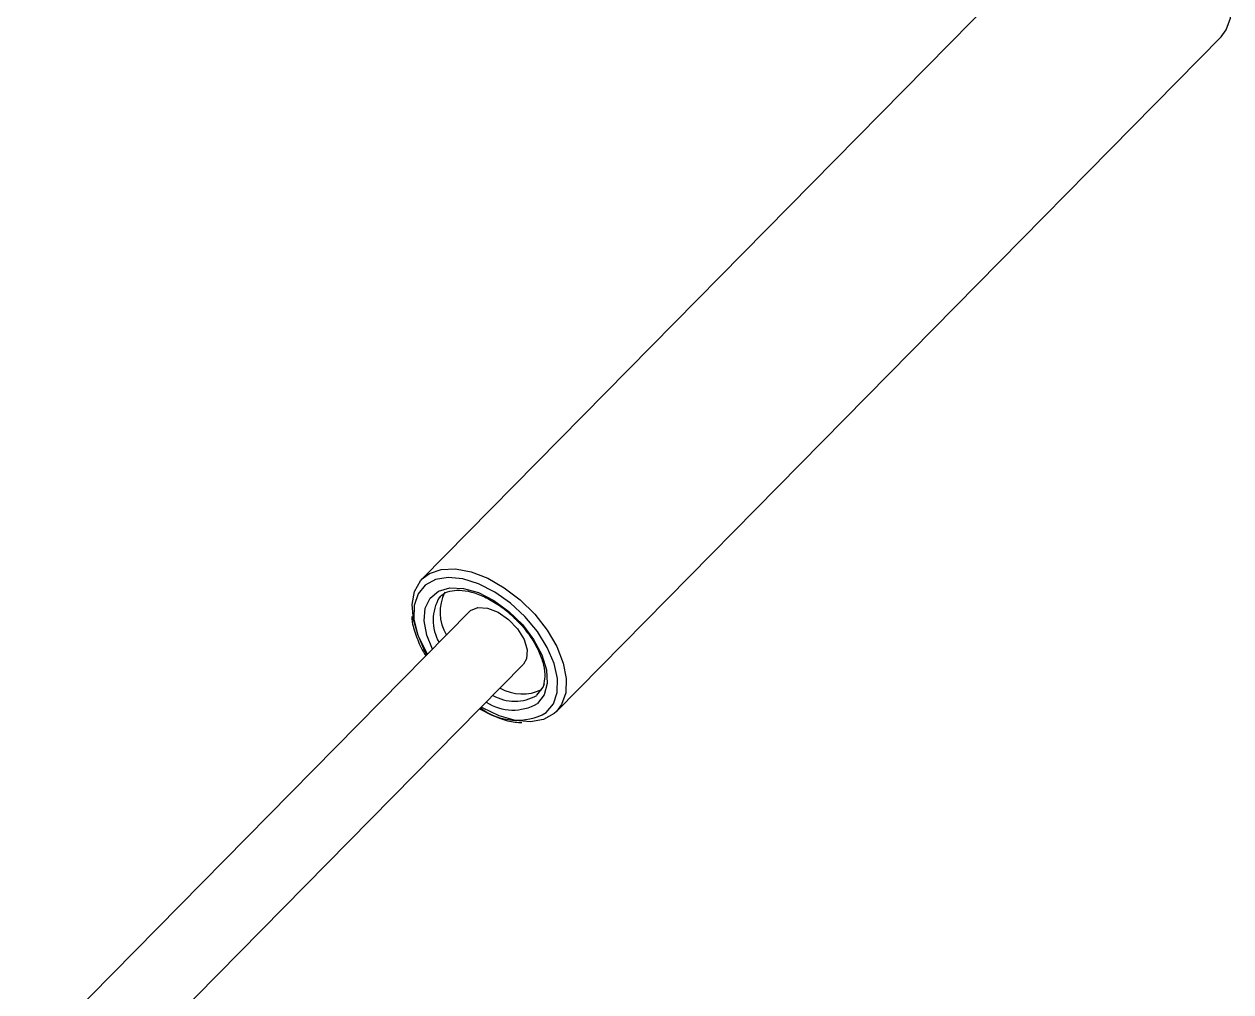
# Model space of a CAD drawing. Header units: millimetres. Extents: x 15 to 1184, y 5 to 836.
# Drawn here: x 166.83 to 186.02, y 684.93 to 700.32 of the extents above; entities that cross this region are included whole.
import ezdxf

# ---------------------------------------------------------------- set-up
doc = ezdxf.new("R2010")
doc.units = ezdxf.units.MM

msp = doc.modelspace()

# ---------------------------------------------------------------- linework, layer by layer
at = {"color": 7, "linetype": 'Continuous', "lineweight": 25}
for p, q in [((183.729, 702.227), (173.158, 691.499)), ((175.295, 689.393), (185.866, 700.122)), ((173.443, 691.218), (173.433, 691.207)), ((173.914, 690.984), (166.828, 683.792)), ((167.683, 682.949), (174.769, 690.142)), ((174.073, 689.435), (174.254, 689.34)), ((174.254, 689.34), (174.283, 689.328)), ((175.295, 689.393), (175.258, 689.359))]:
    msp.add_line(p, q, dxfattribs=at)
at = {"color": 7, "linetype": 'Continuous', "lineweight": 25, "flags": 128}
for points in [[(185.866, 700.122), (185.947, 700.231), (186.013, 700.419), (186.021, 700.642), (185.973, 700.89), (185.869, 701.152), (185.716, 701.414), (185.519, 701.665), (185.289, 701.894), (185.035, 702.088), (184.771, 702.24), (184.508, 702.343), (184.258, 702.39), (184.033, 702.381), (183.845, 702.315), (183.729, 702.227)], [(173.245, 690.305), (173.226, 690.337), (173.096, 690.601), (173.02, 690.857), (173, 691.094), (173.037, 691.301), (173.13, 691.468), (173.158, 691.499)], [(173.914, 690.984), (173.93, 690.998), (174.046, 691.047), (174.198, 691.037), (174.367, 690.971), (174.533, 690.855), (174.676, 690.704), (174.779, 690.536), (174.829, 690.371), (174.821, 690.229), (174.769, 690.142)], [(174.983, 689.649), (175.084, 689.78), (175.104, 689.835)], [(175.258, 689.359), (175.09, 689.266), (174.882, 689.228), (174.644, 689.248), (174.386, 689.323), (174.12, 689.451), (174.1, 689.462)]]:
    msp.add_lwpolyline(points, dxfattribs=at)
at = {"color": 8, "linetype": 'Continuous', "lineweight": 25, "flags": 128}
for points in [[(173.158, 691.499), (173.274, 691.587), (173.463, 691.652), (173.688, 691.662), (173.937, 691.614), (174.201, 691.512), (174.465, 691.36), (174.719, 691.165), (174.949, 690.937), (175.145, 690.686), (175.299, 690.423), (175.403, 690.162), (175.451, 689.914), (175.443, 689.69), (175.377, 689.503), (175.295, 689.393)], [(175.132, 689.373), (175.246, 689.513), (175.306, 689.696), (175.31, 689.915), (175.256, 690.157), (175.148, 690.41), (174.991, 690.663), (174.792, 690.901), (174.562, 691.114), (174.313, 691.291), (174.056, 691.422), (173.806, 691.502), (173.573, 691.525), (173.37, 691.492), (173.207, 691.403), (173.093, 691.263), (173.033, 691.079), (173.029, 690.861), (173.083, 690.619), (173.191, 690.365), (173.232, 690.291)], [(173.323, 690.384), (173.233, 690.603), (173.189, 690.833), (173.206, 691.035), (173.285, 691.196), (173.418, 691.306), (173.599, 691.359), (173.816, 691.35), (174.055, 691.282), (174.301, 691.157), (174.539, 690.983), (174.754, 690.773), (174.932, 690.538), (175.062, 690.293), (175.136, 690.055), (175.149, 689.838), (175.101, 689.655), (174.994, 689.518), (174.994, 689.518)]]:
    msp.add_lwpolyline(points, dxfattribs=at)
at = {"color": 8, "linetype": 'Continuous', "lineweight": 25}
for centre, radius, start, end in [((174.044, 690.844), 0.711, 149.2791, 209.8701), ((174.632, 690.254), 0.7, 240.0746, 300.0917), ((174.668, 690.211), 0.958, 232.7046, 298.9619), ((174.605, 690.191), 0.777, 236.6691, 300.0353)]:
    msp.add_arc(centre, radius, start, end, dxfattribs=at)
at = {"color": 7, "linetype": 'Continuous', "lineweight": 25}
for centre, radius, start, end in [((174.151, 690.969), 0.707, 153.1207, 210.7689), ((174.754, 690.398), 0.727, 240.6381, 294.9729)]:
    msp.add_arc(centre, radius, start, end, dxfattribs=at)
for points, knots in [([(173.44, 691.205), (173.449, 691.218), (173.486, 691.268), (173.588, 691.309), (173.75, 691.329), (173.939, 691.299), (174.15, 691.222), (174.363, 691.098), (174.511, 690.993), (174.576, 690.926), (174.58, 690.922)], [0, 0, 0, 0, 0.059798, 0.229346, 0.374791, 0.529584, 0.682896, 0.836272, 0.990231, 1, 1, 1, 1]), ([(172.994, 690.902), (172.996, 690.872), (173.003, 690.764), (173.072, 690.563), (173.148, 690.381), (173.211, 690.288), (173.219, 690.278)], [0, 0, 0, 0, 0.155287, 0.551029, 0.948987, 1, 1, 1, 1]), ([(174.58, 690.922), (174.639, 690.865), (174.762, 690.746), (174.913, 690.541), (175.028, 690.328), (175.096, 690.123), (175.118, 689.943), (175.097, 689.852), (175.087, 689.809)], [0, 0, 0, 0, 0.1614469, 0.3337419, 0.5053483, 0.6758132, 0.8450224, 1, 1, 1, 1]), ([(174.283, 689.328), (174.318, 689.314), (174.438, 689.264), (174.597, 689.219), (174.711, 689.218), (174.746, 689.217)], [0, 0, 0, 0, 0.219864, 0.754919, 1, 1, 1, 1])]:
    msp.add_open_spline(points, degree=3, knots=knots, dxfattribs=at)

doc.saveas('drawing.dxf')
